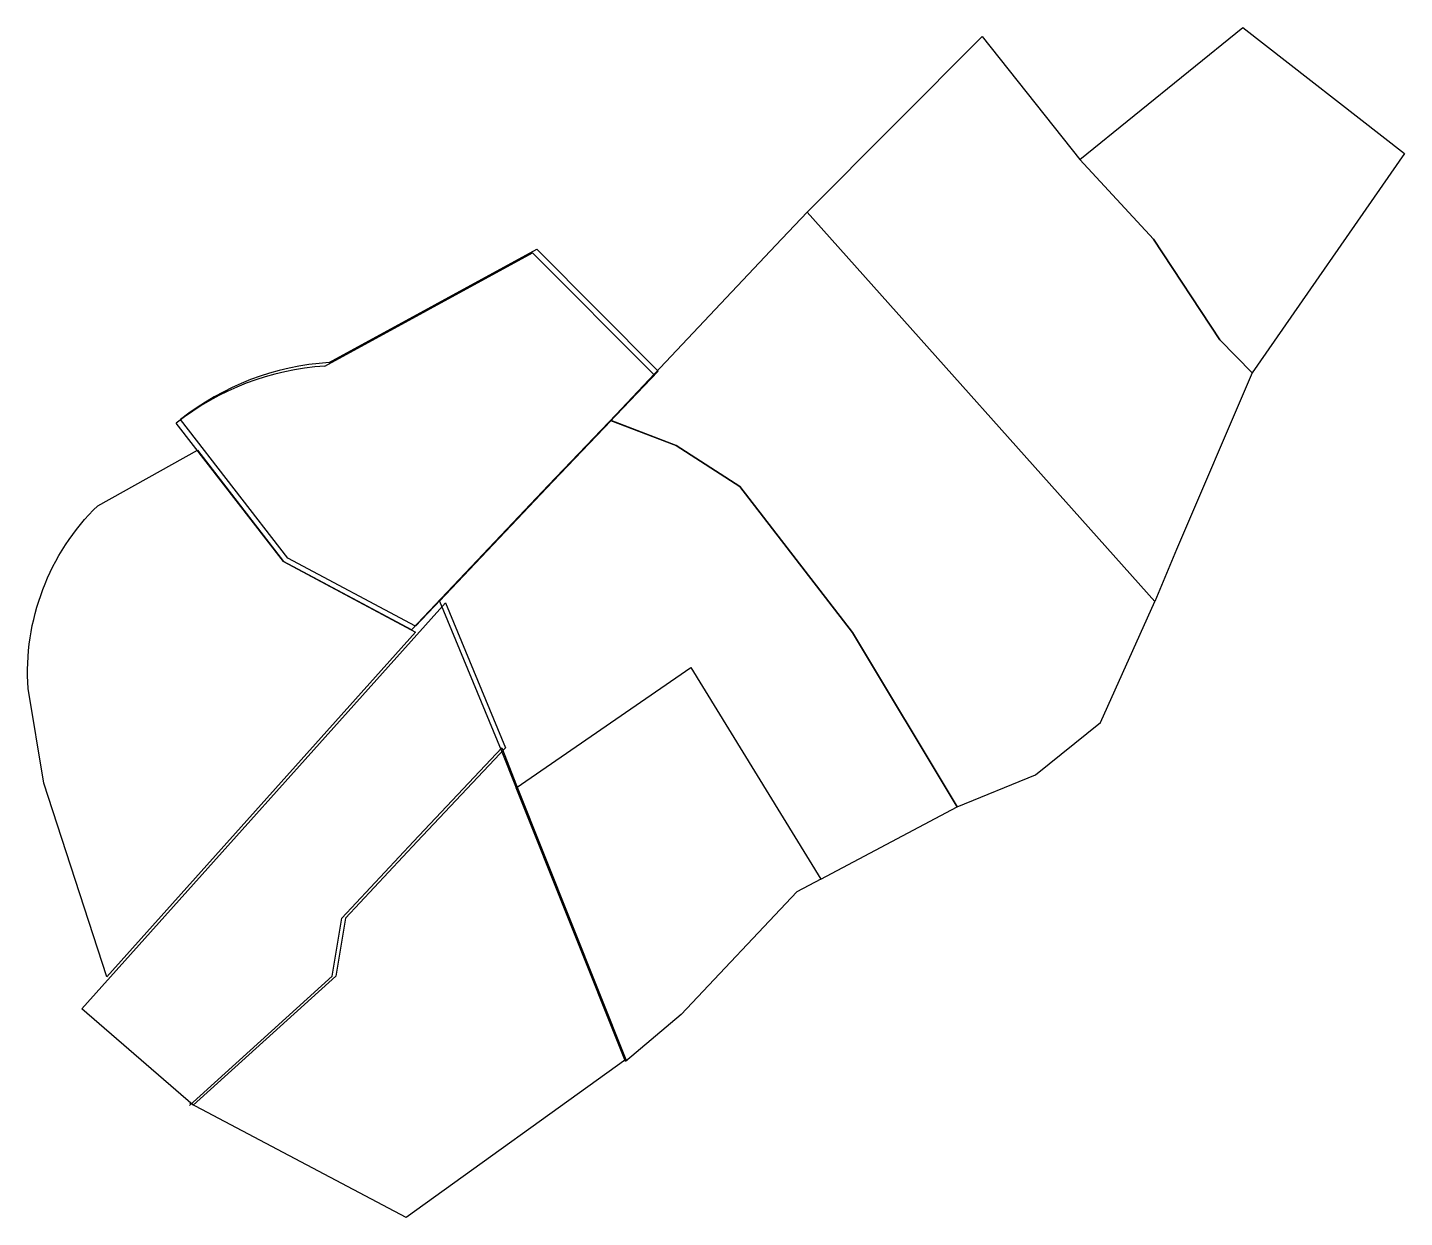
# Model space of a CAD drawing. Header units: metres. Extents: x 316705 to 316874, y 5276411 to 5276557.
import ezdxf

# ---------------------------------------------------------------- set-up
doc = ezdxf.new("R2010")
doc.units = ezdxf.units.M
for name, color, linetype in [('LOT - 1', 3, 'Continuous'), ('PARC', 120, 'Continuous'), ('PARC - BEFORE SHIFT', 6, 'Continuous'), ('PARC - NAD27 ADJ', 2, 'Continuous'), ('PARC - TIED', 142, 'Continuous')]:
    doc.layers.add(name, color=color, linetype=linetype)

msp = doc.modelspace()

# ---------------------------------------------------------------- linework, layer by layer
at = {"layer": 'LOT - 1', "flags": 128}
msp.add_lwpolyline([(316802.35, 5276452.63), (316819.07, 5276461.51), (316806.24, 5276482.88), (316792.43, 5276500.8), (316784.62, 5276505.81), (316776.64, 5276508.88), (316769.5, 5276501.41), (316755.61, 5276486.75), (316763.17, 5276468.48), (316764.99, 5276463.86), (316786.41, 5276478.61), (316802.35, 5276452.63)], dxfattribs=at)
at = {"layer": 'PARC', "flags": 128}
for points in [[(316843.29, 5276486.69), (316800.67, 5276534.46), (316822.12, 5276555.98), (316834.1, 5276540.91), (316843.12, 5276531.14), (316851.26, 5276518.8), (316855.23, 5276514.75), (316845.94, 5276493.09), (316843.3, 5276486.69)], [(316711.73, 5276436.74), (316756.33, 5276486.53), (316763.69, 5276468.74), (316752.87, 5276457.27), (316744.09, 5276447.85), (316742.9, 5276440.77), (316725.39, 5276424.92), (316711.73, 5276436.74)], [(316802.35, 5276452.63), (316799.42, 5276451.08), (316785.22, 5276436.06), (316778.4, 5276430.27), (316764.99, 5276463.86), (316786.41, 5276478.61), (316802.35, 5276452.64)], [(316724.93, 5276424.91), (316742.44, 5276440.77), (316743.63, 5276447.85), (316752.41, 5276457.27), (316763.23, 5276468.74), (316765.05, 5276464.12), (316778.46, 5276430.53), (316751.52, 5276411.16), (316724.99, 5276425.17)]]:
    msp.add_lwpolyline(points, dxfattribs=at)
at = {"layer": 'PARC'}
msp.add_lwpolyline([(316855.23, 5276514.75), (316851.26, 5276518.8), (316843.12, 5276531.14), (316834.1, 5276540.91), (316854.08, 5276557.08), (316873.91, 5276541.65), (316855.23, 5276514.75)], dxfattribs=at)
msp.add_lwpolyline([(316714.81, 5276440.69), (316707.07, 5276464.44), (316705.15, 5276476.02, -0.219182), (316713.69, 5276498.45), (316725.91, 5276505.25), (316736.47, 5276491.6), (316752.67, 5276482.95), (316714.81, 5276440.69)], format="xyb", dxfattribs=at)
at = {"layer": 'PARC - BEFORE SHIFT', "flags": 128}
for points in [[(316767.52, 5276529.89), (316782.42, 5276514.93), (316769.48, 5276501.41), (316752.67, 5276483.66), (316737, 5276492.03), (316723.86, 5276509.01)], [(316742.06, 5276516), (316767.52, 5276529.89)]]:
    msp.add_lwpolyline(points, dxfattribs=at)
at = {"layer": 'PARC - BEFORE SHIFT'}
msp.add_arc((316744.13, 5276483.4), 32.67, 93.62, 128.3504, dxfattribs=at)
at = {"layer": 'PARC - NAD27 ADJ', "flags": 128}
msp.add_lwpolyline([(316819.06, 5276461.51), (316828.68, 5276465.43), (316836.64, 5276471.87), (316843.31, 5276486.69), (316800.69, 5276534.46), (316796.84, 5276530.39), (316776.55, 5276508.9), (316784.61, 5276505.81), (316792.42, 5276500.8), (316806.23, 5276482.88), (316819.06, 5276461.51)], dxfattribs=at)
at = {"layer": 'PARC - TIED', "flags": 128}
for points in [[(316767, 5276529.45), (316781.9, 5276514.5), (316768.96, 5276500.97), (316752.15, 5276483.23), (316736.47, 5276491.6), (316723.33, 5276508.58)], [(316741.54, 5276515.56), (316767, 5276529.45)]]:
    msp.add_lwpolyline(points, dxfattribs=at)
at = {"layer": 'PARC - TIED'}
msp.add_arc((316743.6, 5276482.96), 32.67, 93.62, 128.3504, dxfattribs=at)

doc.saveas('drawing.dxf')
